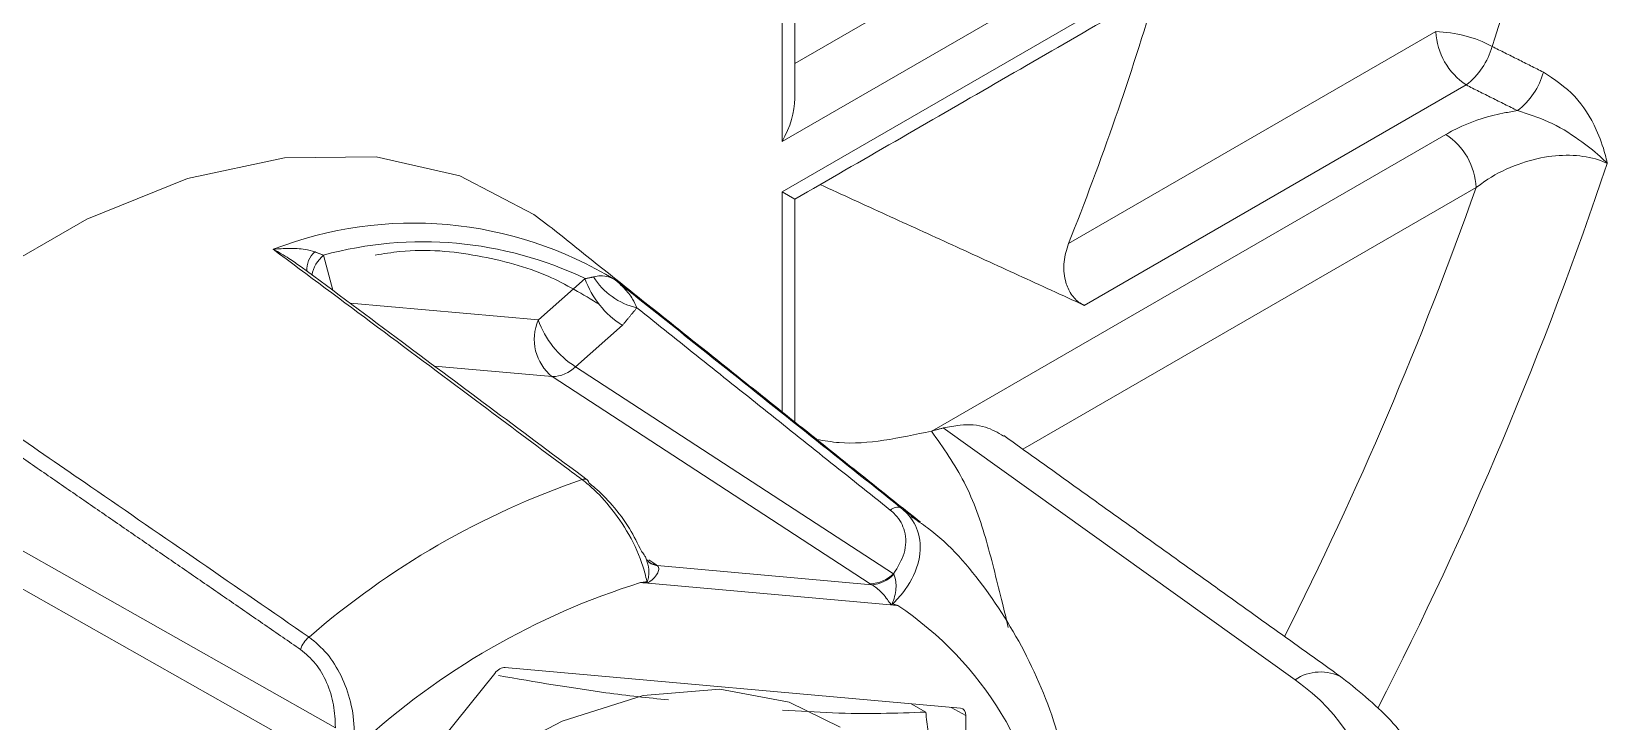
# Model space of a CAD drawing. Extents: x 12.1 to 108.7, y 1 to 80.4.
# Drawn here: x 81.182 to 82.268, y 6.02 to 6.493 of the extents above; entities that cross this region are included whole.
import ezdxf

# ---------------------------------------------------------------- set-up
doc = ezdxf.new("R2010")
doc.units = 0
doc.header["$MEASUREMENT"] = 0
doc.linetypes.add('SLD-Solid', pattern=[0])
doc.layers.get('0').update_dxf_attribs({"linetype": 'CONTINUOUS'})

msp = doc.modelspace()

# ---------------------------------------------------------------- linework, layer by layer
at = {"color": 7, "linetype": 'SLD-Solid', "lineweight": 15}
for p, q in [((82.2473, 6.7843), (81.7051, 6.4713)), ((81.6964, 6.4177), (82.2681, 6.7478)), ((82.2609, 6.7092), (81.6964, 6.3833)), ((81.6964, 6.6895), (81.6964, 6.4177)), ((82.1444, 6.4931), (81.8926, 6.3477)), ((81.9035, 6.3054), (82.1652, 6.4565)), ((82.1512, 6.4226), (81.7989, 6.2192)), ((81.7051, 6.3782), (81.6964, 6.3833)), ((81.6964, 6.3833), (81.6964, 6.2324)), ((81.8613, 6.2067), (82.172, 6.3861)), ((81.382, 6.3398), (81.3885, 6.3157)), ((81.5293, 6.2954), (81.5613, 6.3237)), ((81.5293, 6.2954), (81.4003, 6.3069)), ((81.5869, 6.2917), (81.5548, 6.2633)), ((81.4582, 6.2637), (81.5388, 6.2565)), ((81.7567, 6.1145), (81.5388, 6.2565)), ((81.5548, 6.2633), (81.7728, 6.1213)), ((82.0479, 6.0487), (81.8068, 6.2213)), ((81.778, 6.1664), (81.7912, 6.1567)), ((81.1608, 6.1455), (81.3902, 6.0157)), ((81.6051, 6.1308), (81.6098, 6.1276)), ((81.6108, 6.1269), (81.7578, 6.1138)), ((81.3804, 5.9952), (81.1509, 6.125)), ((81.7757, 6.0995), (81.5993, 6.1153)), ((81.4994, 6.053), (81.1871, 5.6645)), ((81.8187, 6.0292), (81.5064, 6.0571)), ((81.7948, 6.0265), (81.7849, 6.0322)), ((81.8223, 6.0241), (81.8123, 6.0297)), ((81.8223, 5.9568), (81.8223, 6.0241))]:
    msp.add_line(p, q, dxfattribs=at)
at = {"color": 7, "linetype": 'SLD-Solid', "lineweight": 15, "flags": 128}
for points in [[(81.5367, 6.3598), (81.5261, 6.3677), (81.4755, 6.3941), (81.4182, 6.4072), (81.3554, 6.4066), (81.2887, 6.3923), (81.2197, 6.3646), (81.1498, 6.3243), (81.0807, 6.2722), (81.014, 6.2095), (80.9512, 6.1376), (80.8939, 6.0584), (80.8433, 5.9735), (80.8006, 5.8849), (80.7667, 5.7948)], [(81.7361, 6.0162), (81.7013, 6.0334), (81.6537, 6.0422), (81.6012, 6.0378), (81.5456, 6.0203), (81.4886, 5.9904), (81.4321, 5.9489), (81.3778, 5.8972), (81.3276, 5.837), (81.283, 5.7702), (81.2455, 5.6989), (81.2162, 5.6255), (81.1962, 5.5522), (81.186, 5.4815), (81.185, 5.4645)]]:
    msp.add_lwpolyline(points, dxfattribs=at)
at = {"color": 7, "linetype": 'SLD-Solid', "lineweight": 15}
for centre, radius, start, end in [((79.9211, 7.2079), 2.3753, 342.2296, 347.4481), ((80.0068, 7.0996), 2.0302, 338.2633, 343.4474), ((82.1906, 6.4952), 0.0462, 182.6523, 236.7703), ((82.1427, 6.4078), 0.0853, 61.7789, 88.8424), ((82.134, 6.4967), 0.0509, 307.835, 344.2639), ((82.1692, 6.4791), 0.0509, 307.8353, 344.2802), ((82.1259, 6.384), 0.0462, 2.6523, 56.7703), ((79.6604, 7.2776), 2.7447, 332.9557, 341.4118), ((79.669, 7.2715), 2.655, 333.2937, 340.5199), ((81.4435, 6.0965), 0.2653, 58.5643, 111.2167), ((81.4501, 6.091), 0.258, 64.4762, 105.3048), ((81.386, 6.3302), 0.0154, 129.631, 185.0438), ((81.3966, 6.3219), 0.023, 129.1389, 169.4971), ((81.6201, 6.3445), 0.0624, 199.3898, 237.7783), ((81.607, 6.3493), 0.0467, 211.3931, 257.2917), ((81.5595, 6.2821), 0.033, 156.3933, 231.0814), ((81.5881, 6.3161), 0.0624, 199.3898, 237.7783), ((81.5381, 6.2803), 0.0238, 271.5361, 314.5401), ((81.7421, 5.6531), 0.5633, 108.94, 131.0546), ((81.5607, 6.1824), 0.00391, 58.1344, 112.7251), ((81.5607, 6.1831), 0.00327, 6.6371, 51.4287), ((81.7753, 6.1601), 0.00684, 66.6516, 134.1088), ((81.6108, 6.1385), 0.0109, 236.369, 264.9231), ((81.6123, 6.1392), 0.0124, 235.4492, 263.0276), ((81.75, 5.6316), 0.5066, 107.3005, 132.6942), ((81.6363, 6.1051), 0.0344, 161.8877, 163.2373), ((81.7561, 6.1383), 0.0238, 271.5361, 314.5401), ((81.756, 6.137), 0.0233, 274.5106, 316.5095), ((81.805, 6.0853), 0.0364, 154.7635, 156.0885), ((81.6433, 5.9019), 0.2379, 6.3942, 56.1809), ((81.3844, 6.0634), 0.0191, 130.3107, 161.7283), ((82.0652, 6.0231), 0.0309, 60.8836, 124.0571)]:
    msp.add_arc(centre, radius, start, end, dxfattribs=at)
for centre, major_axis, ratio, start_param, end_param in [((81.6751, 6.43), (0.0212, 0.0367), 0.577335, 4.71243, 5.497828), ((81.5029, 6.048), (0.005, 0.00866), 0.577382, 0.261689, 1.308843), ((81.9067, 5.9758), (0.1899, -0.0107), 0.611383, 5.532292, 7.050729), ((81.8152, 6.02), (0.005, 0.00866), 0.577356, 5.497753, 6.544907)]:
    msp.add_ellipse(centre, major_axis=major_axis, ratio=ratio, start_param=start_param, end_param=end_param, dxfattribs=at)
for points in [[(81.7051, 6.3782), (82.2547, 6.6955)], [(81.7051, 6.4473), (81.7051, 6.6844)], [(82.2182, 6.4653), (82.183, 6.4829)], [(82.1652, 6.4565), (82.2004, 6.4389)], [(81.9035, 6.3054), (81.7225, 6.3882)], [(81.7051, 6.2254), (81.7051, 6.3782)], [(81.7912, 6.1567), (81.5367, 6.3598)], [(81.3762, 6.342), (81.382, 6.3398)], [(81.5613, 6.3237), (81.5671, 6.3249)], [(81.5968, 6.3037), (81.5869, 6.2917)], [(81.7705, 6.165), (81.5968, 6.3037)], [(81.7987, 6.2192), (81.8068, 6.2213)], [(82.0803, 6.05), (81.8483, 6.2161)], [(81.3663, 6.0694), (81.1704, 6.2044)], [(81.6003, 6.1364), (81.5999, 6.1368)], [(81.6098, 6.1276), (81.6108, 6.1269)], [(81.7728, 6.1213), (81.7729, 6.121)], [(81.7578, 6.1138), (81.7567, 6.1145)], [(81.8011, 5.9729), (81.7948, 6.0265)]]:
    msp.add_open_spline(points, degree=1, dxfattribs=at)
for points, knots in [([(82.2619, 6.4027), (82.2619, 6.4028), (82.2615, 6.4048), (82.2596, 6.4128), (82.2537, 6.4292), (82.2403, 6.4507), (82.2257, 6.4603), (82.2182, 6.4653)], [0, 0, 0, 0, 0.003673, 0.075621, 0.294595, 0.635204, 1, 1, 1, 1]), ([(82.2004, 6.4389), (82.1973, 6.4384), (82.1837, 6.4362), (82.1665, 6.4308), (82.1548, 6.4246), (82.1512, 6.4226)], [0, 0, 0, 0, 0.166874, 0.742789, 1, 1, 1, 1]), ([(82.2004, 6.4389), (82.2075, 6.4366), (82.2224, 6.432), (82.2413, 6.4203), (82.2544, 6.4102), (82.2603, 6.4044), (82.2619, 6.4027), (82.2619, 6.4027)], [0, 0, 0, 0, 0.307721, 0.642116, 0.899777, 0.995744, 1, 1, 1, 1]), ([(82.172, 6.3861), (82.1747, 6.3881), (82.1832, 6.3944), (82.1996, 6.4024), (82.2208, 6.408), (82.2407, 6.4088), (82.2543, 6.4061), (82.2606, 6.4033), (82.2619, 6.4027)], [0, 0, 0, 0, 0.1102794, 0.354068, 0.5694261, 0.7633766, 0.947631, 1, 1, 1, 1]), ([(81.3475, 6.3439), (81.3476, 6.3439), (81.3512, 6.3442), (81.3587, 6.3446), (81.3684, 6.3443), (81.374, 6.3427), (81.3762, 6.342)], [0, 0, 0, 0, 0.006878, 0.354289, 0.740857, 1, 1, 1, 1]), ([(81.5592, 6.186), (81.5546, 6.1894), (81.5318, 6.2064), (81.4612, 6.2591), (81.3952, 6.3083), (81.3475, 6.3439)], [0, 0, 0, 0, 0.064852, 0.324258, 1, 1, 1, 1]), ([(81.3667, 6.3317), (81.3639, 6.3337), (81.3578, 6.3382), (81.3512, 6.3419), (81.3476, 6.3438), (81.3475, 6.3439)], [0, 0, 0, 0, 0.443091, 0.989041, 1, 1, 1, 1]), ([(81.4174, 6.3399), (81.4231, 6.3408), (81.448, 6.3448), (81.4882, 6.3405), (81.5342, 6.3285), (81.5598, 6.3129), (81.5713, 6.3059)], [0, 0, 0, 0, 0.095694, 0.415408, 0.736758, 1, 1, 1, 1]), ([(81.8926, 6.3477), (81.8914, 6.3436), (81.8888, 6.3355), (81.8897, 6.3234), (81.8935, 6.3138), (81.8984, 6.3081), (81.9021, 6.3061), (81.9035, 6.3054)], [0, 0, 0, 0, 0.259509, 0.520202, 0.708476, 0.89739, 1, 1, 1, 1]), ([(81.5628, 6.1857), (81.5206, 6.2172), (81.4552, 6.2659), (81.3899, 6.3146), (81.3668, 6.3319)], [0, 0, 0, 0, 0.646087, 1, 1, 1, 1]), ([(81.5671, 6.3249), (81.5687, 6.3253), (81.5727, 6.326), (81.5774, 6.3251), (81.5805, 6.3237), (81.5819, 6.3229), (81.5819, 6.3229)], [0, 0, 0, 0, 0.259143, 0.645711, 0.993122, 1, 1, 1, 1]), ([(81.5819, 6.3229), (81.5861, 6.3195), (81.6073, 6.3026), (81.6727, 6.2504), (81.7338, 6.2016), (81.778, 6.1664)], [0, 0, 0, 0, 0.064852, 0.324258, 1, 1, 1, 1]), ([(81.5819, 6.3229), (81.5819, 6.3229), (81.5841, 6.3211), (81.5884, 6.317), (81.5936, 6.3108), (81.5959, 6.3057), (81.5968, 6.3037)], [0, 0, 0, 0, 0.007057, 0.3586, 0.74584, 1, 1, 1, 1]), ([(81.1509, 6.2304), (81.1557, 6.2271), (81.1796, 6.2106), (81.2533, 6.1598), (81.3223, 6.1123), (81.3721, 6.0779)], [0, 0, 0, 0, 0.064852, 0.324258, 1, 1, 1, 1]), ([(81.8481, 6.2158), (81.8442, 6.2181), (81.8358, 6.2231), (81.8208, 6.2241), (81.8107, 6.222), (81.8068, 6.2213)], [0, 0, 0, 0, 0.349231, 0.752517, 1, 1, 1, 1]), ([(81.7201, 6.2134), (81.7252, 6.2126), (81.749, 6.2084), (81.7768, 6.2145), (81.7987, 6.2192)], [0, 0, 0, 0, 0.212534, 1, 1, 1, 1]), ([(81.7987, 6.2192), (81.8068, 6.2077), (81.8239, 6.1832), (81.8372, 6.1431), (81.8451, 6.1098), (81.8501, 6.0901), (81.8514, 6.0845)], [0, 0, 0, 0, 0.268357, 0.5678, 0.878902, 1, 1, 1, 1]), ([(81.6036, 6.1158), (81.6036, 6.116), (81.603, 6.1194), (81.6004, 6.1297), (81.5925, 6.1476), (81.5789, 6.1674), (81.5672, 6.1797), (81.5608, 6.1847), (81.5592, 6.186)], [0, 0, 0, 0, 0.008302, 0.15352, 0.438825, 0.698284, 0.923791, 1, 1, 1, 1]), ([(81.564, 6.1835), (81.5653, 6.1825), (81.5707, 6.1783), (81.5807, 6.1681), (81.5924, 6.1524), (81.5974, 6.142), (81.5999, 6.1368)], [0, 0, 0, 0, 0.092743, 0.368056, 0.688408, 1, 1, 1, 1]), ([(81.7728, 6.1213), (81.7756, 6.126), (81.7814, 6.1355), (81.7815, 6.1501), (81.7764, 6.1599), (81.7717, 6.164), (81.7705, 6.165)], [0, 0, 0, 0, 0.3115923, 0.6319435, 0.9072573, 1, 1, 1, 1]), ([(81.778, 6.1664), (81.7794, 6.1652), (81.785, 6.1603), (81.7914, 6.1484), (81.7915, 6.1298), (81.7835, 6.1133), (81.7755, 6.104), (81.7723, 6.1009), (81.7721, 6.1008)], [0, 0, 0, 0, 0.076209, 0.301716, 0.561175, 0.84648, 0.991698, 1, 1, 1, 1]), ([(81.8942, 5.9728), (81.8927, 5.9807), (81.8867, 6.011), (81.8691, 6.0588), (81.8376, 6.1112), (81.8083, 6.1449), (81.7885, 6.1581), (81.7846, 6.1606)], [0, 0, 0, 0, 0.100725, 0.383813, 0.663284, 0.934608, 1, 1, 1, 1]), ([(81.6033, 6.1308), (81.6031, 6.1317), (81.6024, 6.1338), (81.601, 6.1355), (81.6003, 6.1364)], [0, 0, 0, 0, 0.44677, 1, 1, 1, 1]), ([(81.6036, 6.1158), (81.6036, 6.1158), (81.6037, 6.1158), (81.6037, 6.1158), (81.6038, 6.1158), (81.6038, 6.1158), (81.6039, 6.1159), (81.6041, 6.1163), (81.6046, 6.1179), (81.6051, 6.1217), (81.6051, 6.1266), (81.6037, 6.1298), (81.6033, 6.1308)], [0, 0, 0, 0, 0.008819, 0.015341, 0.019983, 0.02464, 0.030761, 0.045193, 0.104326, 0.339169, 0.80359, 1, 1, 1, 1]), ([(81.6108, 6.1269), (81.6112, 6.1265), (81.6121, 6.1253), (81.6116, 6.1227), (81.6098, 6.1196), (81.6071, 6.117), (81.605, 6.1155), (81.604, 6.1151), (81.6036, 6.1151), (81.6035, 6.1151), (81.6034, 6.1151)], [0, 0, 0, 0, 0.122284, 0.317428, 0.550884, 0.808436, 0.924596, 0.961092, 0.979105, 1, 1, 1, 1]), ([(81.6055, 6.129), (81.6045, 6.1302), (81.6034, 6.1314), (81.6035, 6.1309), (81.6035, 6.1309)], [0, 0, 0, 0, 0.914032, 1, 1, 1, 1]), ([(81.5993, 6.1153), (81.5996, 6.1153), (81.6011, 6.1155), (81.6025, 6.1157), (81.6036, 6.1158)], [0, 0, 0, 0, 0.220699, 1, 1, 1, 1]), ([(81.6034, 6.1151), (81.6023, 6.1151), (81.6009, 6.1152), (81.5996, 6.1153), (81.5993, 6.1153)], [0, 0, 0, 0, 0.813974, 1, 1, 1, 1]), ([(81.7729, 6.121), (81.7733, 6.1201), (81.7741, 6.118), (81.7746, 6.1137), (81.7742, 6.1084), (81.7731, 6.1041), (81.7721, 6.1017), (81.7719, 6.1009), (81.7719, 6.1008), (81.7719, 6.1008), (81.772, 6.1007), (81.772, 6.1007), (81.7721, 6.1007), (81.7721, 6.1008), (81.7721, 6.1008)], [0, 0, 0, 0, 0.153502, 0.380166, 0.626293, 0.875654, 0.967797, 0.976809, 0.980954, 0.984134, 0.9874, 0.990544, 0.996552, 1, 1, 1, 1]), ([(81.7718, 6.1), (81.7717, 6.1), (81.7715, 6.1001), (81.7712, 6.1002), (81.7706, 6.1007), (81.7694, 6.1025), (81.7672, 6.1055), (81.764, 6.1091), (81.7608, 6.112), (81.7587, 6.1133), (81.7578, 6.1138)], [0, 0, 0, 0, 0.020895, 0.038908, 0.075404, 0.191564, 0.449116, 0.682572, 0.877716, 1, 1, 1, 1]), ([(81.7757, 6.0995), (81.7755, 6.0995), (81.7742, 6.0997), (81.7729, 6.0999), (81.7718, 6.1)], [0, 0, 0, 0, 0.186026, 1, 1, 1, 1]), ([(81.7721, 6.1008), (81.7731, 6.1004), (81.7743, 6.1), (81.7754, 6.0996), (81.7757, 6.0995)], [0, 0, 0, 0, 0.779301, 1, 1, 1, 1]), ([(81.3721, 6.0779), (81.3764, 6.0744), (81.3849, 6.0673), (81.3947, 6.0514), (81.4014, 6.033), (81.4036, 6.0153), (81.4029, 6.0043), (81.4022, 5.9998), (81.4022, 5.9996)], [0, 0, 0, 0, 0.20087, 0.40002, 0.605987, 0.832568, 0.991709, 1, 1, 1, 1]), ([(81.3902, 6.0157), (81.39, 6.021), (81.3896, 6.0314), (81.3847, 6.0468), (81.377, 6.0604), (81.3699, 6.0664), (81.3663, 6.0694)], [0, 0, 0, 0, 0.255736, 0.511069, 0.755325, 1, 1, 1, 1]), ([(81.6185, 6.0348), (81.6044, 6.0363), (81.5683, 6.0402), (81.5272, 6.0472), (81.502, 6.0515)], [0, 0, 0, 0, 0.388211, 1, 1, 1, 1]), ([(82.1526, 5.9225), (82.1527, 5.9308), (82.153, 5.9524), (82.1397, 5.9856), (82.1162, 6.021), (82.0926, 6.0401), (82.0803, 6.05)], [0, 0, 0, 0, 0.165489, 0.43233, 0.702708, 1, 1, 1, 1]), ([(81.7948, 6.0265), (81.7745, 6.0257), (81.7446, 6.0247), (81.7083, 6.0272), (81.6966, 6.0279)], [0, 0, 0, 0, 0.679867, 1, 1, 1, 1])]:
    msp.add_open_spline(points, degree=3, knots=knots, dxfattribs=at)

doc.saveas('drawing.dxf')
